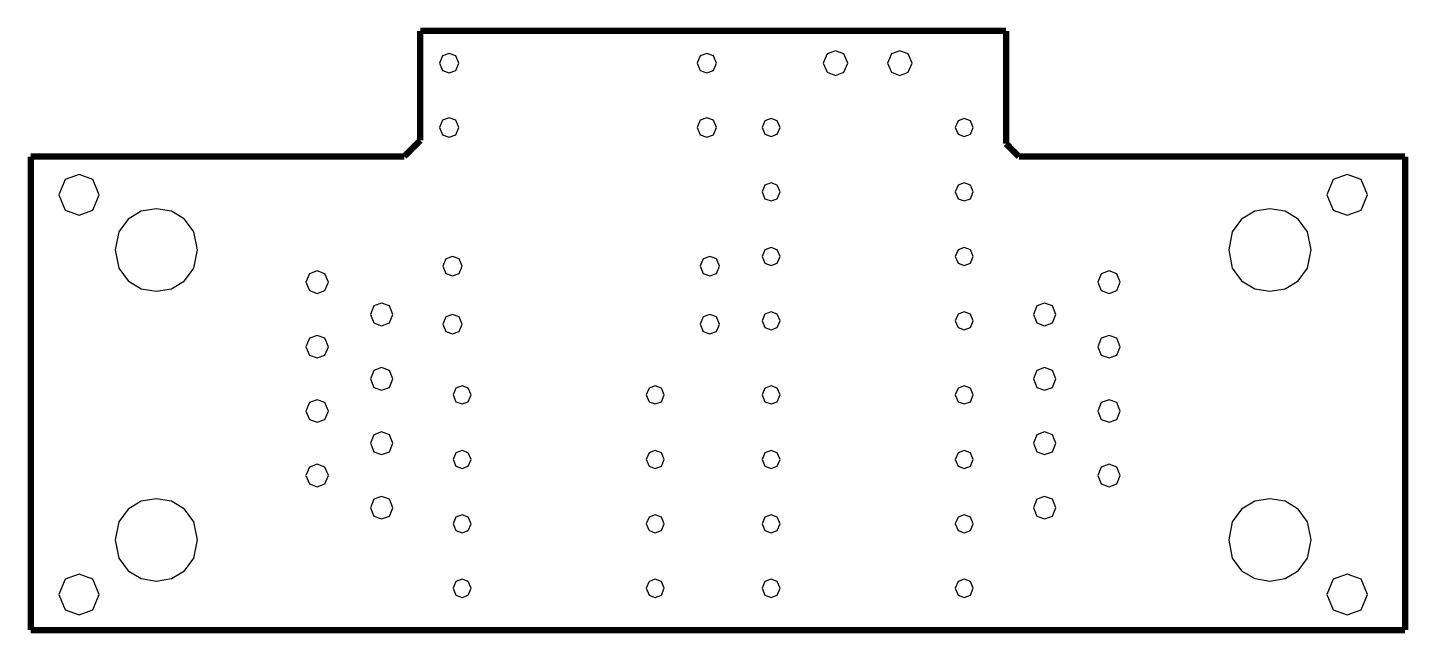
# Model space of a CAD drawing. Extents: x 0 to 2.15, y 0 to 0.94.
import ezdxf

# ---------------------------------------------------------------- set-up
doc = ezdxf.new("R2010")
doc.units = 0
doc.layers.get('0').update_dxf_attribs({"linetype": 'CONTINUOUS'})

msp = doc.modelspace()

# ---------------------------------------------------------------- linework, layer by layer
at = {"color": 13, "const_width": 0.01}
for points in [[(1.5201, 0.9351), (0.61, 0.9351)], [(0.61, 0.9351), (0.61, 0.7651)], [(1.5201, 0.7601), (1.5201, 0.9351)], [(0.61, 0.7651), (0.5851, 0.7401)], [(1.54, 0.7401), (1.5201, 0.7601)], [(0.5851, 0.7401), (0.005, 0.7401)], [(0.005, 0.7401), (0.005, 0.0051)], [(2.14, 0.7401), (1.54, 0.7401)], [(2.14, 0.0051), (2.14, 0.7401)], [(0.005, 0.0051), (2.14, 0.0051)]]:
    msp.add_lwpolyline(points, dxfattribs=at)
at = {"color": 173}
for points in [[(1.274, 0.885), (1.2681, 0.8993), (1.255, 0.9041), (1.2419, 0.8993), (1.236, 0.885), (1.2419, 0.8708), (1.255, 0.866), (1.2681, 0.8708), (1.274, 0.885)], [(1.374, 0.885), (1.3681, 0.8993), (1.355, 0.9041), (1.342, 0.8993), (1.336, 0.885), (1.342, 0.8708), (1.355, 0.866), (1.3681, 0.8708), (1.374, 0.885)], [(0.67, 0.885), (0.6653, 0.8963), (0.655, 0.9001), (0.6447, 0.8963), (0.64, 0.885), (0.6447, 0.8738), (0.655, 0.8701), (0.6653, 0.8738), (0.67, 0.885)], [(1.07, 0.885), (1.0653, 0.8963), (1.055, 0.9001), (1.0447, 0.8963), (1.04, 0.885), (1.0447, 0.8738), (1.055, 0.8701), (1.0653, 0.8738), (1.07, 0.885)], [(0.67, 0.785), (0.6653, 0.7963), (0.655, 0.8), (0.6447, 0.7963), (0.64, 0.785), (0.6447, 0.7738), (0.655, 0.7701), (0.6653, 0.7738), (0.67, 0.785)], [(1.07, 0.785), (1.0653, 0.7963), (1.055, 0.8), (1.0447, 0.7963), (1.04, 0.785), (1.0447, 0.7738), (1.055, 0.7701), (1.0653, 0.7738), (1.07, 0.785)], [(1.169, 0.785), (1.1647, 0.7956), (1.155, 0.799), (1.1453, 0.7956), (1.141, 0.785), (1.1453, 0.7746), (1.155, 0.7711), (1.1647, 0.7746), (1.169, 0.785)], [(1.469, 0.785), (1.4646, 0.7956), (1.455, 0.799), (1.4454, 0.7956), (1.441, 0.785), (1.4454, 0.7746), (1.455, 0.7711), (1.4646, 0.7746), (1.469, 0.785)], [(0.1114, 0.6806), (0.1016, 0.7042), (0.0799, 0.7121), (0.0583, 0.7042), (0.0484, 0.6806), (0.0583, 0.657), (0.0799, 0.6491), (0.1016, 0.657), (0.1114, 0.6806)], [(2.0816, 0.6806), (2.0718, 0.7042), (2.0501, 0.7121), (2.0284, 0.7042), (2.0186, 0.6806), (2.0284, 0.657), (2.0501, 0.6491), (2.0718, 0.657), (2.0816, 0.6806)], [(1.169, 0.6851), (1.1647, 0.6956), (1.155, 0.6991), (1.1453, 0.6956), (1.141, 0.6851), (1.1453, 0.6746), (1.155, 0.6711), (1.1647, 0.6746), (1.169, 0.6851)], [(1.469, 0.6851), (1.4646, 0.6956), (1.455, 0.6991), (1.4454, 0.6956), (1.441, 0.6851), (1.4454, 0.6746), (1.455, 0.6711), (1.4646, 0.6746), (1.469, 0.6851)], [(0.2641, 0.5951), (0.2585, 0.6231), (0.244, 0.6431), (0.2235, 0.6551), (0.2, 0.6591), (0.1765, 0.6551), (0.156, 0.6431), (0.1415, 0.6231), (0.136, 0.5951), (0.1415, 0.5671), (0.156, 0.5471), (0.1765, 0.535), (0.2, 0.5311), (0.2235, 0.535), (0.244, 0.5471), (0.2585, 0.5671), (0.2641, 0.5951)], [(1.994, 0.5951), (1.9885, 0.6231), (1.974, 0.6431), (1.9535, 0.6551), (1.93, 0.6591), (1.9065, 0.6551), (1.886, 0.6431), (1.8715, 0.6231), (1.866, 0.5951), (1.8715, 0.5671), (1.886, 0.5471), (1.9065, 0.535), (1.93, 0.5311), (1.9535, 0.535), (1.974, 0.5471), (1.9885, 0.5671), (1.994, 0.5951)], [(0.675, 0.57), (0.6703, 0.5813), (0.66, 0.5851), (0.6497, 0.5813), (0.645, 0.57), (0.6497, 0.5588), (0.66, 0.5551), (0.6703, 0.5588), (0.675, 0.57)], [(1.075, 0.57), (1.0703, 0.5813), (1.06, 0.5851), (1.0497, 0.5813), (1.045, 0.57), (1.0497, 0.5588), (1.06, 0.5551), (1.0703, 0.5588), (1.075, 0.57)], [(1.169, 0.585), (1.1647, 0.5955), (1.155, 0.599), (1.1453, 0.5955), (1.141, 0.585), (1.1453, 0.5745), (1.155, 0.571), (1.1647, 0.5745), (1.169, 0.585)], [(1.469, 0.585), (1.4646, 0.5955), (1.455, 0.599), (1.4454, 0.5955), (1.441, 0.585), (1.4454, 0.5745), (1.455, 0.571), (1.4646, 0.5745), (1.469, 0.585)], [(0.4675, 0.545), (0.462, 0.5582), (0.45, 0.5626), (0.4379, 0.5582), (0.4325, 0.545), (0.4379, 0.532), (0.45, 0.5276), (0.462, 0.532), (0.4675, 0.545)], [(1.6975, 0.545), (1.6921, 0.5582), (1.68, 0.5626), (1.668, 0.5582), (1.6625, 0.545), (1.668, 0.532), (1.68, 0.5276), (1.6921, 0.532), (1.6975, 0.545)], [(0.5675, 0.4951), (0.5621, 0.5082), (0.55, 0.5126), (0.538, 0.5082), (0.5326, 0.4951), (0.538, 0.4819), (0.55, 0.4775), (0.5621, 0.4819), (0.5675, 0.4951)], [(0.675, 0.48), (0.6703, 0.4913), (0.66, 0.4951), (0.6497, 0.4913), (0.645, 0.48), (0.6497, 0.4688), (0.66, 0.4651), (0.6703, 0.4688), (0.675, 0.48)], [(1.075, 0.48), (1.0703, 0.4913), (1.06, 0.4951), (1.0497, 0.4913), (1.045, 0.48), (1.0497, 0.4688), (1.06, 0.4651), (1.0703, 0.4688), (1.075, 0.48)], [(1.169, 0.485), (1.1647, 0.4956), (1.155, 0.499), (1.1453, 0.4956), (1.141, 0.485), (1.1453, 0.4746), (1.155, 0.471), (1.1647, 0.4746), (1.169, 0.485)], [(1.469, 0.485), (1.4646, 0.4956), (1.455, 0.499), (1.4454, 0.4956), (1.441, 0.485), (1.4454, 0.4746), (1.455, 0.471), (1.4646, 0.4746), (1.469, 0.485)], [(1.5975, 0.4951), (1.5921, 0.5082), (1.58, 0.5126), (1.568, 0.5082), (1.5626, 0.4951), (1.568, 0.4819), (1.58, 0.4775), (1.5921, 0.4819), (1.5975, 0.4951)], [(0.4675, 0.445), (0.462, 0.4582), (0.45, 0.4626), (0.4379, 0.4582), (0.4325, 0.445), (0.4379, 0.432), (0.45, 0.4276), (0.462, 0.432), (0.4675, 0.445)], [(1.6975, 0.445), (1.6921, 0.4582), (1.68, 0.4626), (1.668, 0.4582), (1.6625, 0.445), (1.668, 0.432), (1.68, 0.4276), (1.6921, 0.432), (1.6975, 0.445)], [(0.5675, 0.395), (0.5621, 0.4081), (0.55, 0.4125), (0.538, 0.4081), (0.5326, 0.395), (0.538, 0.3819), (0.55, 0.3775), (0.5621, 0.3819), (0.5675, 0.395)], [(1.5975, 0.395), (1.5921, 0.4081), (1.58, 0.4125), (1.568, 0.4081), (1.5626, 0.395), (1.568, 0.3819), (1.58, 0.3775), (1.5921, 0.3819), (1.5975, 0.395)], [(0.689, 0.3701), (0.6846, 0.3806), (0.675, 0.3841), (0.6654, 0.3806), (0.661, 0.3701), (0.6654, 0.3595), (0.675, 0.3561), (0.6846, 0.3595), (0.689, 0.3701)], [(0.989, 0.3701), (0.9846, 0.3806), (0.975, 0.3841), (0.9654, 0.3806), (0.961, 0.3701), (0.9654, 0.3595), (0.975, 0.3561), (0.9846, 0.3595), (0.989, 0.3701)], [(1.169, 0.3701), (1.1647, 0.3806), (1.155, 0.3841), (1.1453, 0.3806), (1.141, 0.3701), (1.1453, 0.3595), (1.155, 0.3561), (1.1647, 0.3595), (1.169, 0.3701)], [(1.469, 0.3701), (1.4646, 0.3806), (1.455, 0.3841), (1.4454, 0.3806), (1.441, 0.3701), (1.4454, 0.3595), (1.455, 0.3561), (1.4646, 0.3595), (1.469, 0.3701)], [(0.4675, 0.3451), (0.462, 0.3582), (0.45, 0.3626), (0.4379, 0.3582), (0.4325, 0.3451), (0.4379, 0.332), (0.45, 0.3276), (0.462, 0.332), (0.4675, 0.3451)], [(1.6975, 0.3451), (1.6921, 0.3582), (1.68, 0.3626), (1.668, 0.3582), (1.6625, 0.3451), (1.668, 0.332), (1.68, 0.3276), (1.6921, 0.332), (1.6975, 0.3451)], [(0.5675, 0.295), (0.5621, 0.3082), (0.55, 0.3126), (0.538, 0.3082), (0.5326, 0.295), (0.538, 0.282), (0.55, 0.2776), (0.5621, 0.282), (0.5675, 0.295)], [(1.5975, 0.295), (1.5921, 0.3082), (1.58, 0.3126), (1.568, 0.3082), (1.5626, 0.295), (1.568, 0.282), (1.58, 0.2776), (1.5921, 0.282), (1.5975, 0.295)], [(0.689, 0.27), (0.6846, 0.2805), (0.675, 0.284), (0.6654, 0.2805), (0.661, 0.27), (0.6654, 0.2595), (0.675, 0.256), (0.6846, 0.2595), (0.689, 0.27)], [(0.989, 0.27), (0.9846, 0.2805), (0.975, 0.284), (0.9654, 0.2805), (0.961, 0.27), (0.9654, 0.2595), (0.975, 0.256), (0.9846, 0.2595), (0.989, 0.27)], [(1.169, 0.27), (1.1647, 0.2805), (1.155, 0.284), (1.1453, 0.2805), (1.141, 0.27), (1.1453, 0.2595), (1.155, 0.256), (1.1647, 0.2595), (1.169, 0.27)], [(1.469, 0.27), (1.4646, 0.2805), (1.455, 0.284), (1.4454, 0.2805), (1.441, 0.27), (1.4454, 0.2595), (1.455, 0.256), (1.4646, 0.2595), (1.469, 0.27)], [(0.4675, 0.2451), (0.462, 0.2582), (0.45, 0.2626), (0.4379, 0.2582), (0.4325, 0.2451), (0.4379, 0.2319), (0.45, 0.2275), (0.462, 0.2319), (0.4675, 0.2451)], [(1.6975, 0.2451), (1.6921, 0.2582), (1.68, 0.2626), (1.668, 0.2582), (1.6625, 0.2451), (1.668, 0.2319), (1.68, 0.2275), (1.6921, 0.2319), (1.6975, 0.2451)], [(0.2641, 0.145), (0.2585, 0.1731), (0.244, 0.193), (0.2235, 0.2051), (0.2, 0.209), (0.1765, 0.2051), (0.156, 0.193), (0.1415, 0.1731), (0.136, 0.145), (0.1415, 0.117), (0.156, 0.0971), (0.1765, 0.085), (0.2, 0.0811), (0.2235, 0.085), (0.244, 0.0971), (0.2585, 0.117), (0.2641, 0.145)], [(0.5675, 0.195), (0.5621, 0.2082), (0.55, 0.2126), (0.538, 0.2082), (0.5326, 0.195), (0.538, 0.182), (0.55, 0.1776), (0.5621, 0.182), (0.5675, 0.195)], [(1.5975, 0.195), (1.5921, 0.2082), (1.58, 0.2126), (1.568, 0.2082), (1.5626, 0.195), (1.568, 0.182), (1.58, 0.1776), (1.5921, 0.182), (1.5975, 0.195)], [(1.994, 0.145), (1.9885, 0.1731), (1.974, 0.193), (1.9535, 0.2051), (1.93, 0.209), (1.9065, 0.2051), (1.886, 0.193), (1.8715, 0.1731), (1.866, 0.145), (1.8715, 0.117), (1.886, 0.0971), (1.9065, 0.085), (1.93, 0.0811), (1.9535, 0.085), (1.974, 0.0971), (1.9885, 0.117), (1.994, 0.145)], [(0.689, 0.17), (0.6846, 0.1806), (0.675, 0.184), (0.6654, 0.1806), (0.661, 0.17), (0.6654, 0.1596), (0.675, 0.156), (0.6846, 0.1596), (0.689, 0.17)], [(0.989, 0.17), (0.9846, 0.1806), (0.975, 0.184), (0.9654, 0.1806), (0.961, 0.17), (0.9654, 0.1596), (0.975, 0.156), (0.9846, 0.1596), (0.989, 0.17)], [(1.169, 0.17), (1.1647, 0.1806), (1.155, 0.184), (1.1453, 0.1806), (1.141, 0.17), (1.1453, 0.1596), (1.155, 0.156), (1.1647, 0.1596), (1.169, 0.17)], [(1.469, 0.17), (1.4646, 0.1806), (1.455, 0.184), (1.4454, 0.1806), (1.441, 0.17), (1.4454, 0.1596), (1.455, 0.156), (1.4646, 0.1596), (1.469, 0.17)], [(0.1114, 0.0604), (0.1016, 0.0841), (0.0799, 0.092), (0.0583, 0.0841), (0.0484, 0.0604), (0.0583, 0.0368), (0.0799, 0.029), (0.1016, 0.0368), (0.1114, 0.0604)], [(2.0816, 0.0604), (2.0718, 0.0841), (2.0501, 0.092), (2.0284, 0.0841), (2.0186, 0.0604), (2.0284, 0.0368), (2.0501, 0.029), (2.0718, 0.0368), (2.0816, 0.0604)], [(0.689, 0.07), (0.6846, 0.0806), (0.675, 0.084), (0.6654, 0.0806), (0.661, 0.07), (0.6654, 0.0596), (0.675, 0.056), (0.6846, 0.0596), (0.689, 0.07)], [(0.989, 0.07), (0.9846, 0.0806), (0.975, 0.084), (0.9654, 0.0806), (0.961, 0.07), (0.9654, 0.0596), (0.975, 0.056), (0.9846, 0.0596), (0.989, 0.07)], [(1.169, 0.07), (1.1647, 0.0806), (1.155, 0.084), (1.1453, 0.0806), (1.141, 0.07), (1.1453, 0.0596), (1.155, 0.056), (1.1647, 0.0596), (1.169, 0.07)], [(1.469, 0.07), (1.4646, 0.0806), (1.455, 0.084), (1.4454, 0.0806), (1.441, 0.07), (1.4454, 0.0596), (1.455, 0.056), (1.4646, 0.0596), (1.469, 0.07)]]:
    msp.add_lwpolyline(points, close=True, dxfattribs=at)

doc.saveas('drawing.dxf')
